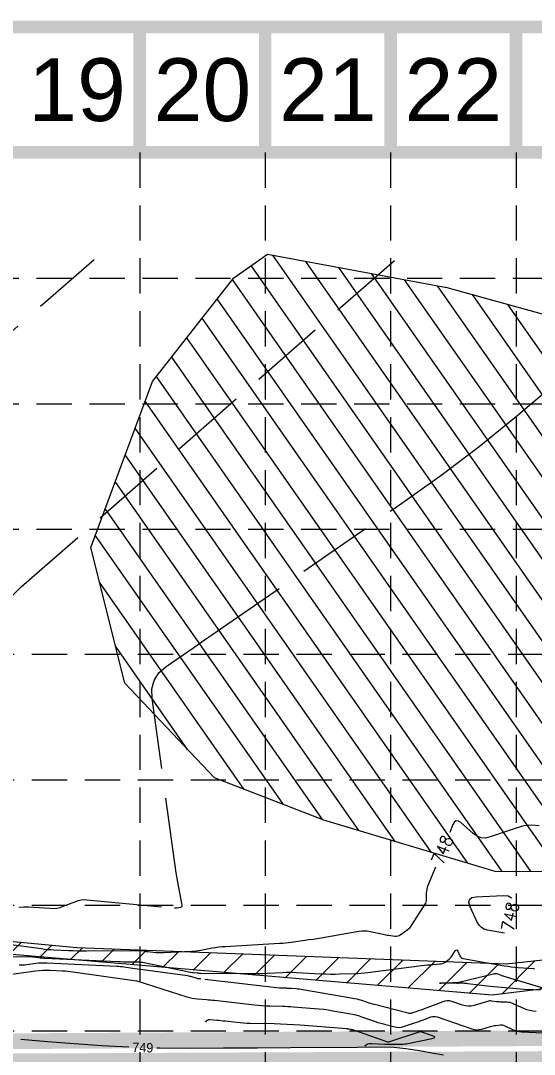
# Model space of a CAD drawing. Header units: feet. Extents: x 46644 to 49208, y 46045 to 47649.
# Drawn here: x 47407.8 to 47571.6, y 47319.3 to 47648.9 of the extents above; entities that cross this region are included whole.
import ezdxf
from ezdxf.enums import TextEntityAlignment as Align

# ---------------------------------------------------------------- set-up
doc = ezdxf.new("R2010")
doc.units = ezdxf.units.FT
doc.header["$MEASUREMENT"] = 0
doc.linetypes.add('DGN Style 3', pattern=[33.544038, 23.960027, -9.584011])
doc.linetypes.add('HIDDEN', pattern=[0.375, 0.25, -0.125])
for name, color, linetype in [('BASE', 7, 'Continuous'), ('GRID', 254, 'HIDDEN'), ('SILT FENCE', 200, 'Continuous')]:
    doc.layers.add(name, color=color, linetype=linetype)
for name, color, linetype, lineweight in [('EC', 35, 'Continuous', 0), ('LIMITS OF DISTURBANCE', 1, 'HIDDEN', 0), ('PC', 35, 'Continuous', 0), ('WATER', 5, 'Continuous', 0)]:
    doc.layers.add(name, color=color, linetype=linetype, lineweight=lineweight)
doc.styles.get("Standard").update_dxf_attribs({"font": 'ARIAL.TTF'})
doc.styles.add('Style-STANDARD', font='STANDARD.shx')
doc.styles.add('Style-WORKING', font='WORKING.shx')

msp = doc.modelspace()

# ---------------------------------------------------------------- hatches: boundary and pattern name
at = {"layer": 'WATER', "linetype": 'Continuous', "lineweight": 0}
h = msp.add_hatch(dxfattribs=at)
h.set_pattern_fill('ANSI31', color=5, scale=60, style=0)
h.set_pattern_definition([(304.93674, (8482.929, 102637.794), (-6.1483862, -4.29503745), [])])
h.paths.add_polyline_path([(47601.61, 47545.53), (47633.22, 47508.14), (47699.82, 47391.06), (47842.71, 47358.71), (47807.57, 47360.08), (47697.56, 47376.67), (47559.1, 47377.62), (47504.5, 47394), (47469.63, 47407.43), (47441.07, 47437.66), (47430.15, 47480.91), (47449.89, 47533.81), (47475.77, 47566.87), (47486.54, 47574.39), (47543.75, 47563.74), (47594.9, 47549.7)])
h = msp.add_hatch(dxfattribs=at)
h.set_pattern_fill('ANSI31', color=5, scale=60, style=0)
h.paths.add_polyline_path([(47234.61, 47371.47), (47425.77, 47353.38), (47562.81, 47348.2), (47698.75, 47363.16), (47828.73, 47359.45), (47993.61, 47351.28), (48151.81, 47348.08), (48190.09, 47328.51), (48335.49, 47205.78), (48484.84, 47080.17), (48554.66, 46994.05), (48591.31, 46911.7), (48595.79, 46702.83), (48600.27, 46501.42), (48596.32, 46378.19), (48587.52, 46378.92), (48590.06, 46460.95), (48589.78, 46610.28), (48587.74, 46799.14), (48584.14, 46908.25), (48541.99, 46998.67), (48465.41, 47086.02), (48286.37, 47233.69), (48196.42, 47308.7), (48128.4, 47343.27), (47949.02, 47342.24), (47704.87, 47356.11), (47558.16, 47338.14), (47236.72, 47365.35)])

# ---------------------------------------------------------------- linework, layer by layer
at = {"layer": 'BASE', "const_width": 4}
for points in [[(46645.8, 46046.85), (49205.8, 46046.85), (49205.8, 47646.85), (46645.8, 47646.85)], [(46685.72, 46086.84), (49165.91, 46086.77), (49165.86, 47606.87), (46686.22, 47606.92)]]:
    msp.add_lwpolyline(points, close=True, dxfattribs=at)
for points in [[(47445.8, 47606.85), (47445.8, 47646.85)], [(47485.8, 47606.85), (47485.8, 47646.85)], [(47525.8, 47606.85), (47525.8, 47646.85)], [(47565.8, 47606.85), (47565.8, 47646.85)]]:
    msp.add_lwpolyline(points, dxfattribs=at)
at = {"layer": 'EC', "color": 35, "linetype": 'DGN Style 3', "lineweight": 0}
for p, q in [((47363.64, 47513.63), (47431.24, 47572.75)), ((47407.97, 47468.32), (47527.39, 47572.75)), ((47565.99, 47522.72), (47577.67, 47532.65)), ((47554.05, 47513.14), (47565.99, 47522.72)), ((47541.84, 47503.9), (47554.05, 47513.14)), ((47529.37, 47494.99), (47541.84, 47503.9)), ((47470.53, 47454.24), (47529.37, 47494.99)), ((47404.18, 47464.57), (47407.97, 47468.32)), ((47464.89, 47450.33), (47466.77, 47451.63)), ((47466.77, 47451.63), (47468.65, 47452.94)), ((47468.65, 47452.94), (47470.53, 47454.24)), ((47454.23, 47442.95), (47463.01, 47449.03)), ((47463.01, 47449.03), (47464.89, 47450.33)), ((47451.93, 47440.91), (47454.23, 47442.95)), ((47449.69, 47435.81), (47450.42, 47438.54)), ((47450.42, 47438.54), (47451.93, 47440.91)), ((47449.75, 47432.75), (47449.69, 47435.81)), ((47457.43, 47377.23), (47449.75, 47432.75)), ((47545.69, 47392.6), (47544.64, 47390.06)), ((47546.17, 47393.42), (47545.69, 47392.6)), ((47546.75, 47393.79), (47546.17, 47393.42)), ((47547.43, 47393.71), (47546.75, 47393.79)), ((47548.22, 47393.19), (47547.43, 47393.71)), ((47552.14, 47389.7), (47548.22, 47393.19)), ((47570.72, 47392.35), (47568.28, 47392.12)), ((47573.15, 47392.18), (47570.72, 47392.35)), ((47553.38, 47388.83), (47552.14, 47389.7)), ((47565.86, 47391.48), (47557.57, 47388.62)), ((47568.28, 47392.12), (47565.86, 47391.48)), ((47554.69, 47388.36), (47553.38, 47388.83)), ((47556.09, 47388.29), (47554.69, 47388.36)), ((47557.57, 47388.62), (47556.09, 47388.29)), ((47457.61, 47376.03), (47457.43, 47377.23)), ((47457.8, 47374.84), (47457.61, 47376.03)), ((47540.07, 47378.96), (47537.66, 47373.11)), ((47458.01, 47373.65), (47457.8, 47374.84)), ((47458.24, 47372.46), (47458.01, 47373.65)), ((47459.34, 47366.93), (47458.24, 47372.46)), ((47537.46, 47372.54), (47537.31, 47371.96)), ((47537.66, 47373.11), (47537.46, 47372.54)), ((47537.18, 47370.76), (47537.15, 47368.76)), ((47537.22, 47371.37), (47537.18, 47370.76)), ((47537.31, 47371.96), (47537.22, 47371.37)), ((47550.96, 47368.66), (47551.73, 47369.28)), ((47551.73, 47369.28), (47553.09, 47369.55)), ((47553.09, 47369.55), (47561.73, 47370.01)), ((47561.73, 47370.01), (47563.3, 47369.88)), ((47563.3, 47369.88), (47564.32, 47369.26)), ((47564.32, 47369.26), (47564.4, 47369.06)), ((47407.27, 47366.23), (47408.84, 47366.34)), ((47408.84, 47366.34), (47410.41, 47366.36)), ((47410.41, 47366.36), (47411.99, 47366.28)), ((47411.99, 47366.28), (47417.15, 47365.88)), ((47417.15, 47365.88), (47418.24, 47365.86)), ((47418.24, 47365.86), (47419.32, 47365.96)), ((47419.32, 47365.96), (47420.38, 47366.18)), ((47420.38, 47366.18), (47421.42, 47366.53)), ((47421.42, 47366.53), (47425.39, 47368.1)), ((47425.39, 47368.1), (47426.25, 47368.38)), ((47426.25, 47368.38), (47427.12, 47368.56)), ((47427.12, 47368.56), (47428.01, 47368.64)), ((47428.01, 47368.64), (47428.91, 47368.6)), ((47428.91, 47368.6), (47456.92, 47366)), ((47456.92, 47366), (47456.99, 47366)), ((47456.99, 47366), (47457.06, 47365.99)), ((47457.06, 47365.99), (47457.13, 47365.99)), ((47457.13, 47365.99), (47457.19, 47366)), ((47457.19, 47366), (47457.41, 47366.01)), ((47457.41, 47366.01), (47457.46, 47366.01)), ((47457.46, 47366.01), (47457.51, 47366.01)), ((47457.51, 47366.01), (47457.55, 47366.02)), ((47457.55, 47366.02), (47457.6, 47366.03)), ((47457.6, 47366.03), (47458.9, 47366.27)), ((47458.9, 47366.27), (47459.13, 47366.35)), ((47459.13, 47366.35), (47459.29, 47366.49)), ((47459.29, 47366.49), (47459.36, 47366.68)), ((47459.36, 47366.68), (47459.34, 47366.93)), ((47536.68, 47367.19), (47532.36, 47360.37)), ((47536.88, 47367.56), (47536.68, 47367.19)), ((47537.03, 47367.94), (47536.88, 47367.56)), ((47537.12, 47368.35), (47537.03, 47367.94)), ((47537.15, 47368.76), (47537.12, 47368.35)), ((47550.78, 47367.69), (47550.96, 47368.66)), ((47551.18, 47366.37), (47550.78, 47367.69)), ((47553.45, 47361.47), (47551.18, 47366.37)), ((47531.58, 47359.37), (47531.13, 47358.94)), ((47532, 47359.85), (47531.58, 47359.37)), ((47532.36, 47360.37), (47532, 47359.85)), ((47554.02, 47360.52), (47553.45, 47361.47)), ((47554.76, 47359.79), (47554.02, 47360.52)), ((47555.65, 47359.27), (47554.76, 47359.79)), ((47556.71, 47358.96), (47555.65, 47359.27)), ((47501.07, 47355.98), (47499.75, 47355.78)), ((47502.38, 47356.19), (47501.07, 47355.98)), ((47503.7, 47356.41), (47502.38, 47356.19)), ((47515.69, 47358.48), (47503.7, 47356.41)), ((47516.59, 47358.59), (47515.69, 47358.48)), ((47517.48, 47358.61), (47516.59, 47358.59)), ((47518.36, 47358.55), (47517.48, 47358.61)), ((47519.25, 47358.4), (47518.36, 47358.55)), ((47523.38, 47357.49), (47519.25, 47358.4)), ((47523.82, 47357.4), (47523.38, 47357.49)), ((47524.27, 47357.31), (47523.82, 47357.4)), ((47524.72, 47357.24), (47524.27, 47357.31)), ((47525.17, 47357.18), (47524.72, 47357.24)), ((47527.27, 47356.93), (47525.17, 47357.18)), ((47527.71, 47356.91), (47527.27, 47356.93)), ((47528.13, 47356.98), (47527.71, 47356.91)), ((47528.53, 47357.12), (47528.13, 47356.98)), ((47528.9, 47357.34), (47528.53, 47357.12)), ((47530.62, 47358.55), (47528.9, 47357.34)), ((47531.13, 47358.94), (47530.62, 47358.55)), ((47562.13, 47358), (47556.71, 47358.96)), ((47414.43, 47352.92), (47403.04, 47354.45)), ((47415.43, 47352.79), (47414.43, 47352.92)), ((47416.43, 47352.69), (47415.43, 47352.79)), ((47417.43, 47352.61), (47416.43, 47352.69)), ((47418.43, 47352.55), (47417.43, 47352.61)), ((47468.84, 47353.12), (47465.32, 47352.46)), ((47469.91, 47353.3), (47468.84, 47353.12)), ((47471, 47353.45), (47469.91, 47353.3)), ((47472.08, 47353.56), (47471, 47353.45)), ((47473.17, 47353.64), (47472.08, 47353.56)), ((47490.4, 47354.63), (47473.17, 47353.64)), ((47491.33, 47354.69), (47490.4, 47354.63)), ((47492.26, 47354.77), (47491.33, 47354.69)), ((47493.19, 47354.87), (47492.26, 47354.77)), ((47494.11, 47354.99), (47493.19, 47354.87)), ((47498.43, 47355.59), (47494.11, 47354.99)), ((47499.75, 47355.78), (47498.43, 47355.59)), ((47546.62, 47352.54), (47546.83, 47352.62)), ((47546.83, 47352.62), (47547.02, 47352.51)), ((47399.52, 47350.43), (47409.93, 47350.52)), ((47409.93, 47350.52), (47410.49, 47350.52)), ((47410.49, 47350.52), (47411.05, 47350.49)), ((47411.05, 47350.49), (47411.61, 47350.45)), ((47411.61, 47350.45), (47412.17, 47350.38)), ((47412.17, 47350.38), (47414, 47350.14)), ((47414, 47350.14), (47414.39, 47350.09)), ((47414.39, 47350.09), (47414.78, 47350.05)), ((47414.78, 47350.05), (47415.17, 47350.02)), ((47415.17, 47350.02), (47415.57, 47349.99)), ((47415.57, 47349.99), (47438.94, 47348.91)), ((47423.12, 47352.34), (47418.43, 47352.55)), ((47424.55, 47352.28), (47423.12, 47352.34)), ((47425.99, 47352.24), (47424.55, 47352.28)), ((47427.42, 47352.22), (47425.99, 47352.24)), ((47428.86, 47352.22), (47427.42, 47352.22)), ((47446.16, 47352.34), (47428.86, 47352.22)), ((47446.32, 47352.34), (47446.16, 47352.34)), ((47446.47, 47352.33), (47446.32, 47352.34)), ((47446.63, 47352.31), (47446.47, 47352.33)), ((47446.78, 47352.28), (47446.63, 47352.31)), ((47447.51, 47352.13), (47446.78, 47352.28)), ((47447.73, 47352.09), (47447.51, 47352.13)), ((47447.95, 47352.05), (47447.73, 47352.09)), ((47448.17, 47352.02), (47447.95, 47352.05)), ((47448.39, 47352), (47448.17, 47352.02)), ((47450.93, 47351.73), (47448.39, 47352)), ((47451.57, 47351.67), (47450.93, 47351.73)), ((47452.21, 47351.64), (47451.57, 47351.67)), ((47452.85, 47351.64), (47452.21, 47351.64)), ((47453.49, 47351.66), (47452.85, 47351.64)), ((47462.29, 47352.1), (47453.49, 47351.66)), ((47463.05, 47352.16), (47462.29, 47352.1)), ((47463.81, 47352.23), (47463.05, 47352.16)), ((47464.57, 47352.33), (47463.81, 47352.23)), ((47465.32, 47352.46), (47464.57, 47352.33)), ((47543.16, 47348.75), (47544.43, 47349.65)), ((47544.43, 47349.65), (47544.69, 47349.85)), ((47544.69, 47349.85), (47544.93, 47350.08)), ((47544.93, 47350.08), (47545.15, 47350.33)), ((47545.15, 47350.33), (47545.34, 47350.6)), ((47545.34, 47350.6), (47546.4, 47352.27)), ((47546.4, 47352.27), (47546.62, 47352.54)), ((47547.02, 47352.51), (47547.21, 47352.22)), ((47547.21, 47352.22), (47547.92, 47350.7)), ((47547.92, 47350.7), (47548.09, 47350.4)), ((47548.09, 47350.4), (47548.32, 47350.18)), ((47548.32, 47350.18), (47548.6, 47350.02)), ((47548.6, 47350.02), (47548.93, 47349.92)), ((47548.93, 47349.92), (47562.02, 47347.59)), ((47407.95, 47347.74), (47407.33, 47347.75)), ((47408.57, 47347.75), (47407.95, 47347.74)), ((47409.18, 47347.79), (47408.57, 47347.75)), ((47409.8, 47347.87), (47409.18, 47347.79)), ((47412.66, 47348.26), (47409.8, 47347.87)), ((47412.52, 47345.95), (47413.7, 47346.09)), ((47413.53, 47348.36), (47412.66, 47348.26)), ((47414.41, 47348.42), (47413.53, 47348.36)), ((47413.7, 47346.09), (47414.89, 47346.17)), ((47415.29, 47348.44), (47414.41, 47348.42)), ((47414.89, 47346.17), (47416.08, 47346.19)), ((47416.17, 47348.42), (47415.29, 47348.44)), ((47416.08, 47346.19), (47417.27, 47346.16)), ((47438.53, 47347.32), (47416.17, 47348.42)), ((47417.27, 47346.16), (47421.16, 47345.97)), ((47439.11, 47347.28), (47438.53, 47347.32)), ((47438.94, 47348.91), (47439.71, 47348.88)), ((47439.69, 47347.24), (47439.11, 47347.28)), ((47440.26, 47347.17), (47439.69, 47347.24)), ((47439.71, 47348.88), (47440.47, 47348.86)), ((47440.84, 47347.1), (47440.26, 47347.17)), ((47440.47, 47348.86), (47441.24, 47348.85)), ((47443.51, 47346.72), (47440.84, 47347.1)), ((47441.24, 47348.85), (47442.01, 47348.85)), ((47442.01, 47348.85), (47444.51, 47348.86)), ((47444.33, 47346.61), (47443.51, 47346.72)), ((47445.15, 47346.49), (47444.33, 47346.61)), ((47444.51, 47348.86), (47445.04, 47348.85)), ((47445.04, 47348.85), (47445.58, 47348.81)), ((47445.97, 47346.38), (47445.15, 47346.49)), ((47445.58, 47348.81), (47446.11, 47348.75)), ((47446.79, 47346.27), (47445.97, 47346.38)), ((47446.11, 47348.75), (47446.63, 47348.66)), ((47446.63, 47348.66), (47461.49, 47345.64)), ((47461.06, 47344.31), (47446.79, 47346.27)), ((47518.51, 47345.41), (47534.88, 47347.56)), ((47534.88, 47347.56), (47535.74, 47347.66)), ((47535.74, 47347.66), (47536.6, 47347.76)), ((47536.6, 47347.76), (47537.47, 47347.84)), ((47537.47, 47347.84), (47538.34, 47347.91)), ((47538.34, 47347.91), (47541.43, 47348.14)), ((47541.43, 47348.14), (47541.89, 47348.2)), ((47541.89, 47348.2), (47542.34, 47348.33)), ((47542.34, 47348.33), (47542.76, 47348.51)), ((47542.76, 47348.51), (47543.16, 47348.75)), ((47562.02, 47347.59), (47563.14, 47347.41)), ((47563.14, 47347.41), (47564.25, 47347.25)), ((47564.25, 47347.25), (47565.37, 47347.12)), ((47565.37, 47347.12), (47566.49, 47347.02)), ((47566.49, 47347.02), (47571.47, 47346.64)), ((47571.47, 47346.64), (47571.61, 47346.62)), ((47571.61, 47346.62), (47571.74, 47346.6)), ((47397.13, 47343.82), (47412.52, 47345.95)), ((47421.16, 47345.97), (47422, 47345.92)), ((47422, 47345.92), (47422.83, 47345.85)), ((47422.83, 47345.85), (47423.66, 47345.76)), ((47423.66, 47345.76), (47424.49, 47345.66)), ((47424.49, 47345.66), (47444.72, 47342.8)), ((47444.72, 47342.8), (47444.73, 47342.8)), ((47444.73, 47342.8), (47444.74, 47342.8)), ((47444.74, 47342.8), (47444.75, 47342.79)), ((47444.75, 47342.79), (47444.77, 47342.79)), ((47444.77, 47342.79), (47444.81, 47342.79)), ((47444.81, 47342.79), (47444.82, 47342.79)), ((47444.82, 47342.79), (47444.82, 47342.78)), ((47444.82, 47342.78), (47444.83, 47342.78)), ((47444.83, 47342.78), (47444.84, 47342.78)), ((47444.84, 47342.78), (47460.78, 47337.69)), ((47461.42, 47344.26), (47461.06, 47344.31)), ((47461.77, 47344.18), (47461.42, 47344.26)), ((47461.49, 47345.64), (47461.85, 47345.57)), ((47462.11, 47344.1), (47461.77, 47344.18)), ((47461.85, 47345.57), (47462.21, 47345.51)), ((47462.46, 47344), (47462.11, 47344.1)), ((47462.21, 47345.51), (47462.57, 47345.46)), ((47464.06, 47343.49), (47462.46, 47344)), ((47462.57, 47345.46), (47462.93, 47345.42)), ((47462.93, 47345.42), (47464.12, 47345.3)), ((47464.14, 47343.46), (47464.06, 47343.49)), ((47464.12, 47345.3), (47464.37, 47345.27)), ((47464.22, 47343.44), (47464.14, 47343.46)), ((47464.31, 47343.43), (47464.22, 47343.44)), ((47464.39, 47343.42), (47464.31, 47343.43)), ((47464.37, 47345.27), (47464.63, 47345.25)), ((47464.79, 47343.39), (47464.39, 47343.42)), ((47464.63, 47345.25), (47464.88, 47345.24)), ((47464.92, 47343.38), (47464.79, 47343.39)), ((47464.88, 47345.24), (47465.14, 47345.24)), ((47465.04, 47343.37), (47464.92, 47343.38)), ((47465.16, 47343.36), (47465.04, 47343.37)), ((47465.14, 47345.24), (47480.31, 47345.08)), ((47465.28, 47343.34), (47465.16, 47343.36)), ((47490.34, 47340.46), (47465.28, 47343.34)), ((47480.31, 47345.08), (47481.85, 47345.07)), ((47481.85, 47345.07), (47483.38, 47345.09)), ((47483.38, 47345.09), (47484.91, 47345.13)), ((47484.91, 47345.13), (47486.44, 47345.19)), ((47486.44, 47345.19), (47491.45, 47345.43)), ((47491.45, 47345.43), (47492.52, 47345.47)), ((47492.52, 47345.47), (47493.59, 47345.48)), ((47493.59, 47345.48), (47494.66, 47345.47)), ((47494.66, 47345.47), (47495.73, 47345.43)), ((47495.73, 47345.43), (47503.64, 47345.03)), ((47503.64, 47345.03), (47505.12, 47344.97)), ((47505.12, 47344.97), (47506.6, 47344.93)), ((47506.6, 47344.93), (47508.07, 47344.93)), ((47508.07, 47344.93), (47509.55, 47344.96)), ((47509.55, 47344.96), (47514.39, 47345.09)), ((47514.39, 47345.09), (47515.42, 47345.13)), ((47515.42, 47345.13), (47516.46, 47345.2)), ((47516.46, 47345.2), (47517.49, 47345.29)), ((47517.49, 47345.29), (47518.51, 47345.41)), ((47548.01, 47342.4), (47558.63, 47345.02)), ((47558.63, 47345.02), (47558.96, 47345.08)), ((47558.96, 47345.08), (47559.3, 47345.09)), ((47559.3, 47345.09), (47559.63, 47345.05)), ((47559.63, 47345.05), (47559.96, 47344.95)), ((47559.96, 47344.95), (47561.03, 47344.56)), ((47561.03, 47344.56), (47561.26, 47344.48)), ((47561.26, 47344.48), (47561.49, 47344.4)), ((47561.49, 47344.4), (47561.72, 47344.32)), ((47561.72, 47344.32), (47561.96, 47344.25)), ((47561.96, 47344.25), (47574.36, 47340.57)), ((47490.6, 47340.43), (47490.34, 47340.46)), ((47490.86, 47340.41), (47490.6, 47340.43)), ((47491.12, 47340.4), (47490.86, 47340.41)), ((47491.38, 47340.39), (47491.12, 47340.4)), ((47492.6, 47340.37), (47491.38, 47340.39)), ((47492.96, 47340.36), (47492.6, 47340.37)), ((47493.32, 47340.34), (47492.96, 47340.36)), ((47493.68, 47340.32), (47493.32, 47340.34)), ((47494.05, 47340.3), (47493.68, 47340.32)), ((47495.73, 47340.16), (47494.05, 47340.3)), ((47496.24, 47340.12), (47495.73, 47340.16)), ((47496.75, 47340.06), (47496.24, 47340.12)), ((47497.26, 47339.99), (47496.75, 47340.06)), ((47497.77, 47339.9), (47497.26, 47339.99)), ((47515.01, 47336.9), (47497.77, 47339.9)), ((47541.42, 47342.03), (47541.53, 47342.05)), ((47541.53, 47342.02), (47541.42, 47342.03)), ((47541.53, 47342.05), (47541.84, 47342.06)), ((47541.84, 47342.02), (47541.53, 47342.02)), ((47541.84, 47342.06), (47547.47, 47342.3)), ((47543.8, 47342), (47541.84, 47342.02)), ((47544.16, 47341.99), (47543.8, 47342)), ((47544.52, 47341.99), (47544.16, 47341.99)), ((47544.88, 47341.98), (47544.52, 47341.99)), ((47545.24, 47341.98), (47544.88, 47341.98)), ((47546.91, 47341.95), (47545.24, 47341.98)), ((47546.98, 47341.95), (47546.91, 47341.95)), ((47547.05, 47341.95), (47546.98, 47341.95)), ((47547.11, 47341.95), (47547.05, 47341.95)), ((47547.18, 47341.96), (47547.11, 47341.95)), ((47547.49, 47342.01), (47547.18, 47341.96)), ((47547.47, 47342.3), (47547.52, 47342.3)), ((47547.59, 47342.03), (47547.49, 47342.01)), ((47547.52, 47342.3), (47547.58, 47342.31)), ((47547.58, 47342.31), (47547.63, 47342.32)), ((47547.68, 47342.03), (47547.59, 47342.03)), ((47547.63, 47342.32), (47547.69, 47342.33)), ((47547.78, 47342.04), (47547.68, 47342.03)), ((47547.69, 47342.33), (47547.86, 47342.36)), ((47547.87, 47342.03), (47547.78, 47342.04)), ((47547.86, 47342.36), (47547.9, 47342.37)), ((47549.14, 47341.97), (47547.87, 47342.03)), ((47547.9, 47342.37), (47547.94, 47342.38)), ((47547.94, 47342.38), (47547.97, 47342.39)), ((47547.97, 47342.39), (47548.01, 47342.4)), ((47549.46, 47341.95), (47549.14, 47341.97)), ((47549.77, 47341.92), (47549.46, 47341.95)), ((47550.08, 47341.89), (47549.77, 47341.92)), ((47550.39, 47341.85), (47550.08, 47341.89)), ((47553.96, 47341.37), (47550.39, 47341.85)), ((47554.86, 47341.25), (47553.96, 47341.37)), ((47555.75, 47341.14), (47554.86, 47341.25)), ((47556.65, 47341.05), (47555.75, 47341.14)), ((47557.56, 47340.97), (47556.65, 47341.05)), ((47569.52, 47339.94), (47557.56, 47340.97)), ((47569.98, 47339.9), (47569.52, 47339.94)), ((47570.44, 47339.87), (47569.98, 47339.9)), ((47570.9, 47339.85), (47570.44, 47339.87)), ((47571.36, 47339.84), (47570.9, 47339.85)), ((47573.52, 47339.78), (47571.36, 47339.84)), ((47460.78, 47337.69), (47461.63, 47337.45)), ((47461.63, 47337.45), (47462.49, 47337.25)), ((47462.49, 47337.25), (47463.36, 47337.11)), ((47463.36, 47337.11), (47464.24, 47337.02)), ((47464.24, 47337.02), (47467.13, 47336.8)), ((47467.13, 47336.8), (47467.75, 47336.75)), ((47467.75, 47336.75), (47468.37, 47336.69)), ((47468.37, 47336.69), (47468.99, 47336.63)), ((47468.99, 47336.63), (47469.61, 47336.56)), ((47469.61, 47336.56), (47482.41, 47335.09)), ((47515.41, 47336.82), (47515.01, 47336.9)), ((47515.81, 47336.72), (47515.41, 47336.82)), ((47516.2, 47336.61), (47515.81, 47336.72)), ((47516.59, 47336.49), (47516.2, 47336.61)), ((47518.39, 47335.86), (47516.59, 47336.49)), ((47543.14, 47336.32), (47542.41, 47336.11)), ((47543.87, 47336.4), (47543.14, 47336.32)), ((47544.6, 47336.35), (47543.87, 47336.4)), ((47545.33, 47336.16), (47544.6, 47336.35)), ((47548.76, 47334.97), (47545.33, 47336.16)), ((47556.69, 47336.21), (47552.41, 47334.91)), ((47557.02, 47336.29), (47556.69, 47336.21)), ((47557.35, 47336.34), (47557.02, 47336.29)), ((47557.68, 47336.34), (47557.35, 47336.34)), ((47558.02, 47336.32), (47557.68, 47336.34)), ((47559.6, 47336.1), (47558.02, 47336.32)), ((47482.41, 47335.09), (47483.64, 47334.96)), ((47483.64, 47334.96), (47484.86, 47334.86)), ((47484.86, 47334.86), (47486.09, 47334.8)), ((47486.09, 47334.8), (47487.32, 47334.76)), ((47487.32, 47334.76), (47491.34, 47334.68)), ((47491.34, 47334.68), (47492.2, 47334.65)), ((47492.2, 47334.65), (47493.06, 47334.62)), ((47493.06, 47334.62), (47493.92, 47334.57)), ((47493.92, 47334.57), (47494.78, 47334.51)), ((47494.78, 47334.51), (47501.57, 47333.97)), ((47501.57, 47333.97), (47503.02, 47333.84)), ((47503.02, 47333.84), (47504.47, 47333.68)), ((47504.47, 47333.68), (47505.91, 47333.48)), ((47505.91, 47333.48), (47507.35, 47333.24)), ((47507.35, 47333.24), (47512.51, 47332.34)), ((47518.94, 47335.67), (47518.39, 47335.86)), ((47519.5, 47335.5), (47518.94, 47335.67)), ((47520.06, 47335.33), (47519.5, 47335.5)), ((47520.62, 47335.18), (47520.06, 47335.33)), ((47531.39, 47332.42), (47520.62, 47335.18)), ((47533.81, 47332.89), (47532.52, 47332.46)), ((47534.21, 47333.02), (47533.81, 47332.89)), ((47534.6, 47333.16), (47534.21, 47333.02)), ((47535, 47333.3), (47534.6, 47333.16)), ((47535.39, 47333.45), (47535, 47333.3)), ((47542.41, 47336.11), (47535.39, 47333.45)), ((47549.67, 47334.74), (47548.76, 47334.97)), ((47550.58, 47334.65), (47549.67, 47334.74)), ((47551.49, 47334.7), (47550.58, 47334.65)), ((47552.41, 47334.91), (47551.49, 47334.7)), ((47559.98, 47336.06), (47559.6, 47336.1)), ((47560.35, 47336.02), (47559.98, 47336.06)), ((47560.73, 47336), (47560.35, 47336.02)), ((47561.1, 47335.98), (47560.73, 47336)), ((47562.86, 47335.94), (47561.1, 47335.98)), ((47563.4, 47335.9), (47562.86, 47335.94)), ((47563.92, 47335.81), (47563.4, 47335.9)), ((47564.42, 47335.66), (47563.92, 47335.81)), ((47564.92, 47335.47), (47564.42, 47335.66)), ((47568.28, 47333.93), (47564.92, 47335.47)), ((47569.22, 47333.55), (47568.28, 47333.93)), ((47570.18, 47333.26), (47569.22, 47333.55)), ((47571.17, 47333.07), (47570.18, 47333.26)), ((47572.18, 47332.98), (47571.17, 47333.07)), ((47467.03, 47329.9), (47466.78, 47329.53)), ((47467.34, 47330.15), (47467.03, 47329.9)), ((47467.71, 47330.28), (47467.34, 47330.15)), ((47468.15, 47330.31), (47467.71, 47330.28)), ((47470.36, 47330.14), (47468.15, 47330.31)), ((47471.03, 47330.08), (47470.36, 47330.14)), ((47471.7, 47330.02), (47471.03, 47330.08)), ((47472.38, 47329.95), (47471.7, 47330.02)), ((47473.05, 47329.88), (47472.38, 47329.95)), ((47476.72, 47329.46), (47473.05, 47329.88)), ((47512.51, 47332.34), (47513.61, 47332.13)), ((47513.61, 47332.13), (47514.69, 47331.87)), ((47514.69, 47331.87), (47515.77, 47331.57)), ((47515.77, 47331.57), (47516.84, 47331.22)), ((47516.84, 47331.22), (47520.62, 47329.9)), ((47520.62, 47329.9), (47521.43, 47329.62)), ((47521.43, 47329.62), (47522.25, 47329.37)), ((47531.68, 47332.37), (47531.39, 47332.42)), ((47531.96, 47332.36), (47531.68, 47332.37)), ((47532.24, 47332.39), (47531.96, 47332.36)), ((47532.52, 47332.46), (47532.24, 47332.39)), ((47533.44, 47329.34), (47534.16, 47329.58)), ((47534.16, 47329.58), (47534.88, 47329.83)), ((47534.88, 47329.83), (47535.59, 47330.09)), ((47535.59, 47330.09), (47536.3, 47330.35)), ((47536.3, 47330.35), (47538.62, 47331.23)), ((47538.62, 47331.23), (47539.12, 47331.37)), ((47539.12, 47331.37), (47539.62, 47331.43)), ((47539.62, 47331.43), (47540.12, 47331.39)), ((47540.12, 47331.39), (47540.62, 47331.26)), ((47540.62, 47331.26), (47551.73, 47327.43)), ((47477.79, 47329.35), (47476.72, 47329.46)), ((47478.87, 47329.26), (47477.79, 47329.35)), ((47479.94, 47329.2), (47478.87, 47329.26)), ((47481.02, 47329.17), (47479.94, 47329.2)), ((47488.62, 47329.02), (47481.02, 47329.17)), ((47490.71, 47328.96), (47488.62, 47329.02)), ((47492.8, 47328.87), (47490.71, 47328.96)), ((47494.88, 47328.75), (47492.8, 47328.87)), ((47496.97, 47328.6), (47494.88, 47328.75)), ((47511.89, 47327.43), (47496.97, 47328.6)), ((47512.04, 47327.42), (47511.89, 47327.43)), ((47512.19, 47327.4), (47512.04, 47327.42)), ((47512.34, 47327.38), (47512.19, 47327.4)), ((47512.49, 47327.36), (47512.34, 47327.38)), ((47513.19, 47327.23), (47512.49, 47327.36)), ((47513.41, 47327.19), (47513.19, 47327.23)), ((47513.62, 47327.14), (47513.41, 47327.19)), ((47513.82, 47327.08), (47513.62, 47327.14)), ((47514.03, 47327.02), (47513.82, 47327.08)), ((47524.95, 47323.2), (47514.03, 47327.02)), ((47522.25, 47329.37), (47523.07, 47329.13)), ((47523.07, 47329.13), (47523.9, 47328.91)), ((47523.9, 47328.91), (47527.15, 47328.07)), ((47535.1, 47326.45), (47525.18, 47323.17)), ((47527.15, 47328.07), (47527.85, 47327.95)), ((47527.85, 47327.95), (47528.54, 47327.92)), ((47528.54, 47327.92), (47529.23, 47327.99)), ((47529.23, 47327.99), (47529.92, 47328.17)), ((47529.92, 47328.17), (47533.44, 47329.34)), ((47535.13, 47326.46), (47535.1, 47326.45)), ((47535.16, 47326.47), (47535.13, 47326.46)), ((47535.19, 47326.49), (47535.16, 47326.47)), ((47535.22, 47326.5), (47535.19, 47326.49)), ((47535.32, 47326.53), (47535.22, 47326.5)), ((47535.35, 47326.54), (47535.32, 47326.53)), ((47535.37, 47326.54), (47535.35, 47326.54)), ((47535.39, 47326.54), (47535.37, 47326.54)), ((47535.41, 47326.54), (47535.39, 47326.54)), ((47539.12, 47325.26), (47535.41, 47326.54)), ((47551.73, 47327.43), (47552.51, 47327.22)), ((47552.51, 47327.22), (47553.28, 47327.15)), ((47553.28, 47327.15), (47554.07, 47327.2)), ((47554.07, 47327.2), (47554.85, 47327.37)), ((47554.85, 47327.37), (47557.67, 47328.23)), ((47557.67, 47328.23), (47558.09, 47328.35)), ((47558.09, 47328.35), (47558.52, 47328.44)), ((47558.52, 47328.44), (47558.94, 47328.52)), ((47558.94, 47328.52), (47559.38, 47328.57)), ((47559.38, 47328.57), (47560.8, 47328.71)), ((47560.8, 47328.71), (47561.1, 47328.72)), ((47561.1, 47328.72), (47561.4, 47328.69)), ((47561.4, 47328.69), (47561.69, 47328.62)), ((47561.69, 47328.62), (47561.97, 47328.51)), ((47561.97, 47328.51), (47564.91, 47327.17)), ((47564.91, 47327.17), (47565.55, 47326.91)), ((47565.55, 47326.91), (47566.2, 47326.72)), ((47566.2, 47326.72), (47566.87, 47326.59)), ((47566.87, 47326.59), (47567.55, 47326.52)), ((47567.55, 47326.52), (47581.62, 47325.85)), ((47524.97, 47323.2), (47524.95, 47323.2)), ((47524.98, 47323.19), (47524.97, 47323.2)), ((47525, 47323.19), (47524.98, 47323.19)), ((47525.01, 47323.19), (47525, 47323.19)), ((47525.09, 47323.17), (47525.01, 47323.19)), ((47525.11, 47323.16), (47525.09, 47323.17)), ((47525.14, 47323.16), (47525.11, 47323.16)), ((47525.16, 47323.16), (47525.14, 47323.16)), ((47525.18, 47323.17), (47525.16, 47323.16)), ((47531.29, 47322.78), (47539.06, 47324.36)), ((47539.06, 47324.36), (47539.69, 47324.54)), ((47539.72, 47324.99), (47539.12, 47325.26)), ((47539.69, 47324.54), (47539.91, 47324.76)), ((47539.91, 47324.76), (47539.72, 47324.99)), ((47517.62, 47322.07), (47518.07, 47322.41)), ((47518.07, 47322.41), (47518.57, 47322.64)), ((47518.57, 47322.64), (47519.1, 47322.77)), ((47519.1, 47322.77), (47519.66, 47322.8)), ((47519.66, 47322.8), (47523.96, 47322.59)), ((47523.96, 47322.59), (47524.69, 47322.56)), ((47524.69, 47322.56), (47525.42, 47322.54)), ((47525.42, 47322.54), (47526.15, 47322.53)), ((47526.15, 47322.53), (47526.88, 47322.53)), ((47526.88, 47322.53), (47529.27, 47322.56)), ((47529.27, 47322.56), (47529.78, 47322.58)), ((47529.78, 47322.58), (47530.29, 47322.63)), ((47530.29, 47322.63), (47530.79, 47322.69)), ((47530.79, 47322.69), (47531.29, 47322.78))]:
    msp.add_line(p, q, dxfattribs=at)
at = {"layer": 'GRID', "color": 252, "linetype": 'HIDDEN', "lineweight": 0, "ltscale": 45}
for p, q in [((47445.8, 47606.85), (47445.8, 46206.68)), ((47485.8, 47606.85), (47485.8, 46206.68)), ((47525.8, 47606.85), (47525.8, 46206.68)), ((47565.8, 47606.85), (47565.8, 46206.68)), ((46687.28, 47566.72), (49167.28, 47566.72)), ((46687.28, 47526.72), (49167.28, 47526.72)), ((46687.28, 47486.72), (49167.28, 47486.72)), ((46685.8, 47446.85), (49165.8, 47446.85)), ((46685.8, 47406.85), (49165.8, 47406.85)), ((46685.8, 47366.85), (49165.8, 47366.85)), ((46685.8, 47326.85), (49165.8, 47326.85))]:
    msp.add_line(p, q, dxfattribs=at)
at = {"layer": 'LIMITS OF DISTURBANCE', "color": 1, "linetype": 'HIDDEN', "lineweight": 0, "ltscale": 100, "const_width": 5}
msp.add_lwpolyline([(47882.94, 47325.91), (47684.6, 47325.11), (47336.43, 47323.11), (47321.52, 47308.78), (47319.07, 47290.01), (47302.26, 47079.06), (47251.96, 46554.52)], dxfattribs=at)
at = {"layer": 'PC', "color": 35, "linetype": 'Continuous', "lineweight": 0, "flags": 128}
for points in [[(47442.28, 47321.64), (47433.67, 47322.08), (47424.92, 47322.66), (47416.33, 47323.32), (47407.84, 47324.01)], [(47542.65, 47319.05), (47538.96, 47319.73), (47535, 47320.42), (47530.67, 47321.05), (47525.87, 47321.57), (47515.2, 47321.51), (47493.87, 47321.39), (47483.2, 47321.33), (47472.54, 47321.27), (47461.87, 47321.22), (47452.06, 47321.32), (47451.27, 47321.34)]]:
    msp.add_lwpolyline(points, dxfattribs=at)
at = {"layer": 'SILT FENCE', "linetype": 'Continuous', "lineweight": 0, "const_width": 6}
msp.add_lwpolyline([(47891.51, 47318.75), (47337.3, 47316.29)], dxfattribs=at)
at = {"layer": 'WATER', "color": 5, "linetype": 'Continuous', "lineweight": 0}
msp.add_lwpolyline([(47601.61, 47545.53), (47633.22, 47508.14), (47699.82, 47391.06), (47842.71, 47358.71), (47807.57, 47360.08), (47697.56, 47376.67), (47559.1, 47377.62), (47504.5, 47394), (47469.63, 47407.43), (47441.07, 47437.66), (47430.15, 47480.91), (47449.89, 47533.81), (47475.77, 47566.87), (47486.54, 47574.39), (47543.75, 47563.74), (47594.9, 47549.7)], close=True, dxfattribs=at)
msp.add_lwpolyline([(47949.02, 47342.24), (47704.87, 47356.11), (47558.16, 47338.14), (47236.72, 47365.35), (47234.61, 47371.47), (47425.77, 47353.38), (47562.81, 47348.2), (47698.75, 47363.16), (47828.73, 47359.45)], dxfattribs=at)

# ---------------------------------------------------------------- texts
at = {"layer": 'BASE'}
for s, p in [('19', (47425.8, 47626.85)), ('20', (47465.8, 47626.85)), ('21', (47505.8, 47626.85)), ('22', (47545.8, 47626.85))]:
    msp.add_text(s, height=20, dxfattribs=at).set_placement(p, align=Align.MIDDLE_CENTER)
at = {"layer": 'EC', "color": 35, "linetype": 'DGN Style 3', "lineweight": 0, "style": 'Style-STANDARD'}
for rotation, p in [(67.6169, (47542.35, 47384.51)), (78.3967, (47563.96, 47363.21))]:
    msp.add_text('748', height=4, rotation=rotation, dxfattribs=at).set_placement(p, align=Align.MIDDLE_CENTER)
at = {"layer": 'PC', "color": 35, "linetype": 'Continuous', "lineweight": 0, "style": 'Style-WORKING'}
msp.add_text('749', height=3, rotation=358.1126, dxfattribs=at).set_placement((47446.77, 47321.49), align=Align.MIDDLE_CENTER)

doc.saveas('drawing.dxf')
